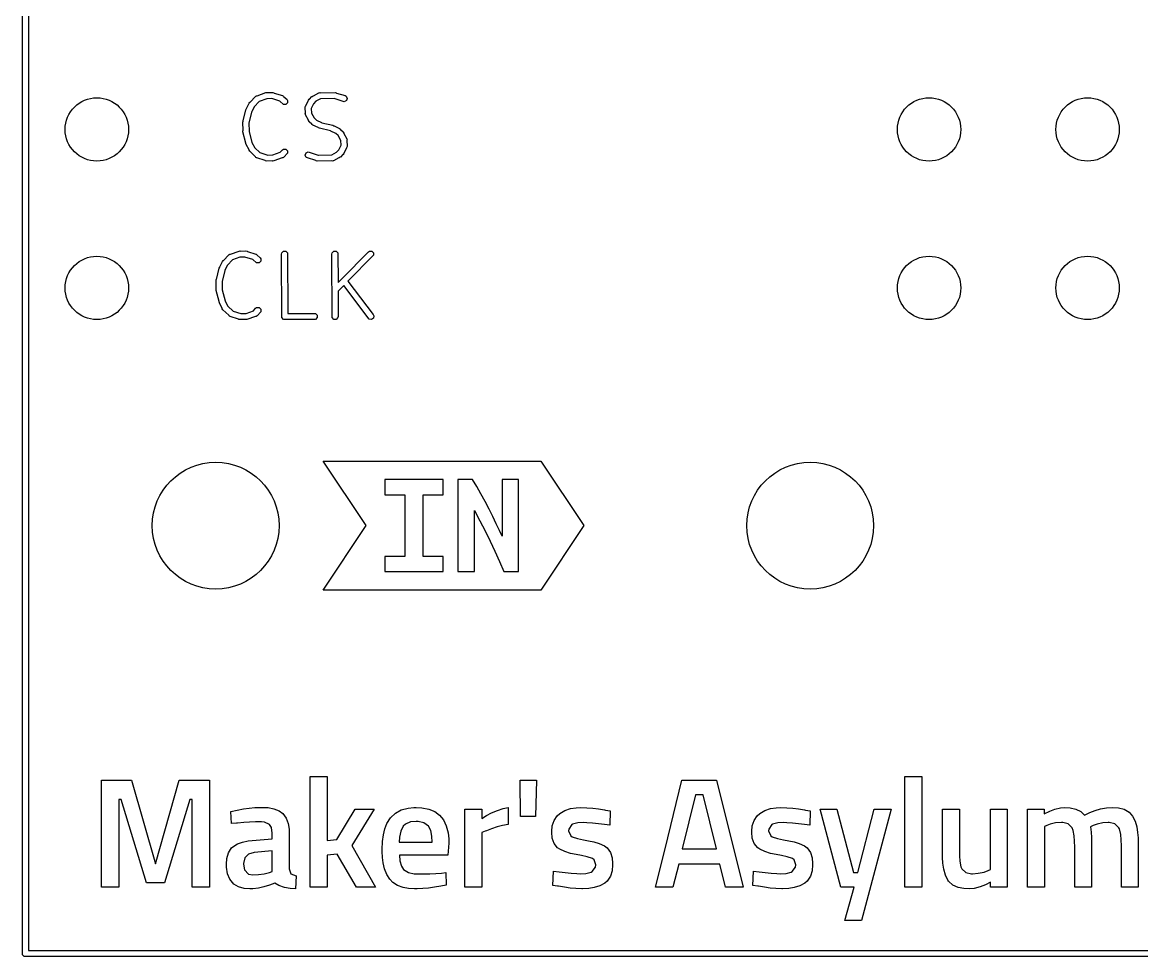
# Model space of a CAD drawing. Extents: x 48.4 to 111.7, y -108.5 to -45.7.
# Drawn here: x 64.21 to 82.15, y -108.51 to -93.53 of the extents above; entities that cross this region are included whole.
import ezdxf

# ---------------------------------------------------------------- set-up
doc = ezdxf.new("R2010")
doc.units = 0
doc.layers.add('BLACK', color=7, linetype='CONTINUOUS')

msp = doc.modelspace()

# ---------------------------------------------------------------- linework, layer by layer
at = {"layer": 'BLACK', "linetype": 'CONTINUOUS'}
for p, q in [((64.215806, -108.477134), (64.212, -76.962)), ((64.308202, -77.011994), (64.311994, -108.411797)), ((67.975496, -94.708844), (68.111807, -94.659985)), ((68.111807, -94.659985), (68.131163, -94.657545)), ((68.131163, -94.657545), (68.136648, -94.660287)), ((68.136648, -94.660287), (68.222857, -94.657419)), ((68.222857, -94.657419), (68.241991, -94.661225)), ((68.241991, -94.661225), (68.24679, -94.666024)), ((68.24679, -94.666024), (68.381525, -94.707604)), ((68.8767, -94.708844), (68.962401, -94.662698)), ((68.962401, -94.662698), (68.964816, -94.662036)), ((68.964816, -94.662036), (68.965628, -94.661225)), ((68.965628, -94.661225), (68.967902, -94.661191)), ((68.967902, -94.661191), (68.981217, -94.657545)), ((68.981217, -94.657545), (68.991124, -94.660847)), ((68.991124, -94.660847), (69.222857, -94.657419)), ((69.222857, -94.657419), (69.241991, -94.661225)), ((69.241991, -94.661225), (69.24679, -94.666024)), ((69.24679, -94.666024), (69.381525, -94.707604)), ((67.805097, -94.913727), (67.844802, -94.827916)), ((67.844802, -94.827916), (67.856764, -94.812504)), ((67.856764, -94.812504), (67.863068, -94.810402)), ((67.863068, -94.810402), (67.949407, -94.719683)), ((68.005808, -94.800595), (67.924879, -94.885631)), ((67.949407, -94.719683), (67.951488, -94.718292)), ((67.951488, -94.718292), (67.952002, -94.717265)), ((67.952002, -94.717265), (67.95421, -94.716473)), ((67.95421, -94.716473), (67.965628, -94.708844)), ((67.965628, -94.708844), (67.975496, -94.708844)), ((68.126748, -94.757245), (68.005808, -94.800595)), ((68.127619, -94.757419), (68.126748, -94.757245)), ((68.206918, -94.75478), (68.127619, -94.757419)), ((68.207046, -94.754853), (68.206918, -94.75478)), ((68.334501, -94.794185), (68.207046, -94.754853)), ((68.394198, -94.848851), (68.334501, -94.794185)), ((68.381525, -94.707604), (68.3837, -94.708844)), ((68.3837, -94.708844), (68.384848, -94.708844)), ((68.384848, -94.708844), (68.38674, -94.710577)), ((68.38674, -94.710577), (68.398473, -94.717265)), ((68.432467, -94.848851), (68.394198, -94.848851)), ((68.398473, -94.717265), (68.402212, -94.724744)), ((68.402212, -94.724744), (68.448688, -94.767301)), ((68.459527, -94.821791), (68.432467, -94.848851)), ((68.448688, -94.767301), (68.459527, -94.783522)), ((68.459527, -94.783522), (68.459527, -94.821791)), ((68.754667, -94.872185), (68.797183, -94.780297)), ((68.797183, -94.780297), (68.809145, -94.764885)), ((68.809145, -94.764885), (68.814373, -94.763142)), ((68.814373, -94.763142), (68.851727, -94.722348)), ((68.876971, -94.838204), (68.841669, -94.914501)), ((68.851727, -94.722348), (68.851751, -94.722278)), ((68.851751, -94.722278), (68.851831, -94.722234)), ((68.851831, -94.722234), (68.854168, -94.719683)), ((68.854168, -94.719683), (68.870389, -94.708844)), ((68.870389, -94.708844), (68.8767, -94.708844)), ((68.87726, -94.838012), (68.876971, -94.838204)), ((68.912681, -94.79933), (68.87726, -94.838012)), ((68.990679, -94.757331), (68.912681, -94.79933)), ((69.205809, -94.754148), (68.990679, -94.757331)), ((69.207046, -94.754853), (69.205809, -94.754148)), ((69.369258, -94.804912), (69.207046, -94.754853)), ((69.403486, -94.787798), (69.369258, -94.804912)), ((69.381525, -94.707604), (69.398473, -94.717265)), ((69.398473, -94.717265), (69.415588, -94.751494)), ((69.415588, -94.751494), (69.403486, -94.787798)), ((67.751821, -95.113126), (67.793398, -94.933387)), ((67.793398, -94.933387), (67.801731, -94.915748)), ((67.801731, -94.915748), (67.805097, -94.913727)), ((67.883576, -94.971804), (67.842793, -95.148117)), ((67.886626, -94.967875), (67.883576, -94.971804)), ((67.92459, -94.885823), (67.886626, -94.967875)), ((67.924879, -94.885631), (67.92459, -94.885823)), ((68.744286, -94.897895), (68.744774, -94.895438)), ((68.747286, -94.988054), (68.744286, -94.897895)), ((68.744412, -94.89435), (68.745427, -94.892154)), ((68.744774, -94.895438), (68.744412, -94.89435)), ((68.744412, -94.996678), (68.747286, -94.988054)), ((68.74801, -95.009817), (68.744412, -94.996678)), ((68.745427, -94.892154), (68.748092, -94.878761)), ((68.748092, -95.012267), (68.74801, -95.009817)), ((68.748092, -94.878761), (68.754667, -94.872185)), ((68.748903, -95.013078), (68.748092, -95.012267)), ((68.749565, -95.015494), (68.748903, -95.013078)), ((68.795711, -95.101194), (68.749565, -95.015494)), ((68.841669, -94.914501), (68.844081, -94.986998)), ((68.844081, -94.986998), (68.886197, -95.065214)), ((67.744286, -95.13599), (67.748092, -95.116856)), ((67.74737, -95.267256), (67.744286, -95.13599)), ((67.748092, -95.116856), (67.751821, -95.113126)), ((67.842793, -95.148117), (67.841289, -95.1513)), ((67.841289, -95.1513), (67.844286, -95.278847)), ((68.795711, -95.107505), (68.795711, -95.101194)), ((68.80655, -95.123726), (68.795711, -95.107505)), ((68.809101, -95.126062), (68.80655, -95.123726)), ((68.809145, -95.126143), (68.809101, -95.126062)), ((68.809214, -95.126166), (68.809145, -95.126143)), ((68.850008, -95.163521), (68.809214, -95.126166)), ((68.851751, -95.16875), (68.850008, -95.163521)), ((68.867163, -95.180711), (68.851751, -95.16875)), ((68.952975, -95.220415), (68.867163, -95.180711)), ((68.886197, -95.065214), (68.924879, -95.100634)), ((68.924879, -95.100634), (68.925072, -95.100923)), ((68.925072, -95.100923), (69.007122, -95.138887)), ((68.954996, -95.223783), (68.952975, -95.220415)), ((68.972635, -95.232116), (68.954996, -95.223783)), ((69.007122, -95.138887), (69.011052, -95.141937)), ((69.011052, -95.141937), (69.187365, -95.182721)), ((69.187365, -95.182721), (69.205004, -95.191054)), ((69.205004, -95.191054), (69.207024, -95.19442)), ((69.207024, -95.19442), (69.292836, -95.234125)), ((67.744831, -95.271488), (67.74737, -95.267256)), ((67.745779, -95.290974), (67.744831, -95.271488)), ((67.793498, -95.468466), (67.745779, -95.290974)), ((67.844286, -95.278847), (67.84351, -95.282745)), ((67.84351, -95.282745), (67.890412, -95.457196)), ((69.148947, -95.272899), (68.972635, -95.232116)), ((69.152877, -95.275949), (69.148947, -95.272899)), ((69.234928, -95.313913), (69.152877, -95.275949)), ((69.235121, -95.314202), (69.234928, -95.313913)), ((69.273802, -95.349623), (69.235121, -95.314202)), ((69.315918, -95.427837), (69.273802, -95.349623)), ((69.292836, -95.234125), (69.308248, -95.246087)), ((69.308248, -95.246087), (69.30999, -95.251315)), ((69.30999, -95.251315), (69.350784, -95.288669)), ((69.350784, -95.288669), (69.350855, -95.288693)), ((69.350855, -95.288693), (69.350898, -95.288773)), ((69.350898, -95.288773), (69.35345, -95.29111)), ((69.35345, -95.29111), (69.364289, -95.307331)), ((69.364289, -95.307331), (69.364289, -95.313642)), ((69.364289, -95.313642), (69.410435, -95.399343)), ((69.410435, -95.399343), (69.411096, -95.401758)), ((69.411096, -95.401758), (69.411908, -95.40257)), ((69.411908, -95.40257), (69.411989, -95.405019)), ((69.411989, -95.405019), (69.415588, -95.418159)), ((67.792031, -95.472868), (67.793498, -95.468466)), ((67.797184, -95.491684), (67.792031, -95.472868)), ((67.84333, -95.577384), (67.797184, -95.491684)), ((67.84333, -95.583695), (67.84333, -95.577384)), ((67.854168, -95.599916), (67.84333, -95.583695)), ((67.890412, -95.457196), (67.890604, -95.461152)), ((67.890604, -95.461152), (67.934245, -95.5422)), ((67.934245, -95.5422), (67.934436, -95.5429)), ((67.934436, -95.5429), (68.016208, -95.620724)), ((68.34325, -95.61475), (68.377977, -95.576825)), ((68.377977, -95.576825), (68.394198, -95.565986)), ((68.394198, -95.565986), (68.432467, -95.565986)), ((68.432467, -95.565986), (68.459527, -95.593045)), ((69.247318, -95.615507), (69.282739, -95.576825)), ((69.282739, -95.576825), (69.283028, -95.576631)), ((69.283028, -95.576631), (69.31833, -95.500334)), ((69.31833, -95.500334), (69.315918, -95.427837)), ((69.405332, -95.542651), (69.362816, -95.634541)), ((69.411908, -95.536076), (69.405332, -95.542651)), ((69.414572, -95.522682), (69.411908, -95.536076)), ((69.415588, -95.418159), (69.412713, -95.426781)), ((69.412713, -95.426781), (69.415714, -95.516942)), ((69.415588, -95.520487), (69.414572, -95.522682)), ((69.415714, -95.516942), (69.415225, -95.519398)), ((69.415225, -95.519398), (69.415588, -95.520487)), ((67.947664, -95.688898), (67.854168, -95.599916)), ((67.952002, -95.697573), (67.947664, -95.688898)), ((67.963914, -95.704363), (67.952002, -95.697573)), ((67.965628, -95.705994), (67.963914, -95.704363)), ((67.966776, -95.705994), (67.965628, -95.705994)), ((67.968951, -95.707234), (67.966776, -95.705994)), ((68.103685, -95.748813), (67.968951, -95.707234)), ((68.016208, -95.620724), (68.14343, -95.659985)), ((68.108485, -95.753613), (68.103685, -95.748813)), ((68.127619, -95.757419), (68.108485, -95.753613)), ((68.213827, -95.75455), (68.127619, -95.757419)), ((68.14343, -95.659985), (68.143557, -95.660057)), ((68.143557, -95.660057), (68.222857, -95.657419)), ((68.219313, -95.757293), (68.213827, -95.75455)), ((68.238668, -95.754853), (68.219313, -95.757293)), ((68.222857, -95.657419), (68.223726, -95.657591)), ((68.223726, -95.657591), (68.34325, -95.61475)), ((68.374979, -95.705994), (68.238668, -95.754853)), ((68.384849, -95.705994), (68.374979, -95.705994)), ((68.396269, -95.698362), (68.384849, -95.705994)), ((68.398473, -95.697573), (68.396269, -95.698362)), ((68.398985, -95.696547), (68.398473, -95.697573)), ((68.40107, -95.695155), (68.398985, -95.696547)), ((68.459527, -95.631314), (68.40107, -95.695155)), ((68.459527, -95.593045), (68.459527, -95.631314)), ((68.744412, -95.663344), (68.756513, -95.62704)), ((68.761526, -95.697573), (68.744412, -95.663344)), ((68.756513, -95.62704), (68.790742, -95.609926)), ((68.778475, -95.707234), (68.761526, -95.697573)), ((68.913209, -95.748813), (68.778475, -95.707234)), ((68.790742, -95.609926), (68.952954, -95.659985)), ((68.918009, -95.753613), (68.913209, -95.748813)), ((68.937143, -95.757419), (68.918009, -95.753613)), ((69.168874, -95.75399), (68.937143, -95.757419)), ((68.952954, -95.659985), (68.95419, -95.660689)), ((68.95419, -95.660689), (69.169319, -95.657506)), ((69.178783, -95.757293), (69.168874, -95.75399)), ((69.169319, -95.657506), (69.247318, -95.615507)), ((69.192097, -95.753646), (69.178783, -95.757293)), ((69.194372, -95.753613), (69.192097, -95.753646)), ((69.195183, -95.752801), (69.194372, -95.753613)), ((69.197599, -95.75214), (69.195183, -95.752801)), ((69.283299, -95.705994), (69.197599, -95.75214)), ((69.289611, -95.705994), (69.283299, -95.705994)), ((69.305832, -95.695155), (69.289611, -95.705994)), ((69.308169, -95.692602), (69.305832, -95.695155)), ((69.308248, -95.69256), (69.308169, -95.692602)), ((69.30827, -95.692491), (69.308248, -95.69256)), ((69.345625, -95.651695), (69.30827, -95.692491)), ((69.350855, -95.649953), (69.345625, -95.651695)), ((69.362816, -95.634541), (69.350855, -95.649953)), ((67.683235, -97.199985), (67.702591, -97.197545)), ((67.702591, -97.197545), (67.708076, -97.200287)), ((67.708076, -97.200287), (67.794285, -97.197419)), ((67.794285, -97.197419), (67.813419, -97.201225)), ((67.376525, -97.453727), (67.41623, -97.367916)), ((67.41623, -97.367916), (67.428192, -97.352504)), ((67.428192, -97.352504), (67.434496, -97.350402)), ((67.434496, -97.350402), (67.520835, -97.259683)), ((67.577236, -97.340595), (67.496307, -97.425631)), ((67.520835, -97.259683), (67.522916, -97.258292)), ((67.522916, -97.258292), (67.52343, -97.257265)), ((67.52343, -97.257265), (67.525638, -97.256473)), ((67.525638, -97.256473), (67.537056, -97.248844)), ((67.537056, -97.248844), (67.546924, -97.248844)), ((67.546924, -97.248844), (67.683235, -97.199985)), ((67.698176, -97.297245), (67.577236, -97.340595)), ((67.699047, -97.297419), (67.698176, -97.297245)), ((67.778346, -97.29478), (67.699047, -97.297419)), ((67.778474, -97.294853), (67.778346, -97.29478)), ((67.905929, -97.334185), (67.778474, -97.294853)), ((67.813419, -97.201225), (67.818218, -97.206024)), ((67.818218, -97.206024), (67.952953, -97.247604)), ((67.965626, -97.388851), (67.905929, -97.334185)), ((67.952953, -97.247604), (67.955128, -97.248844)), ((67.955128, -97.248844), (67.956276, -97.248844)), ((67.956276, -97.248844), (67.958168, -97.250577)), ((67.958168, -97.250577), (67.969901, -97.257265)), ((67.969901, -97.257265), (67.97364, -97.264744)), ((67.97364, -97.264744), (68.020116, -97.307301)), ((68.030955, -97.361791), (68.003895, -97.388851)), ((68.020116, -97.307301), (68.030955, -97.323522)), ((68.030955, -97.323522), (68.030955, -97.361791)), ((68.363333, -97.247419), (68.367139, -97.228285)), ((68.367139, -98.266553), (68.363333, -97.247419)), ((68.367139, -97.228285), (68.394199, -97.201225)), ((68.394199, -97.201225), (68.432467, -97.201225)), ((68.432467, -97.201225), (68.459527, -97.228285)), ((68.459527, -97.228285), (68.463158, -98.200695)), ((69.172857, -97.247419), (69.176663, -97.228285)), ((69.176663, -98.266553), (69.172857, -97.247419)), ((69.176663, -97.228285), (69.203723, -97.201225)), ((69.203723, -97.201225), (69.241991, -97.201225)), ((69.241991, -97.201225), (69.269051, -97.228285)), ((69.269051, -97.228285), (69.27083, -97.704675)), ((69.329715, -97.645246), (69.75893, -97.212064)), ((69.840479, -97.266553), (69.428568, -97.68227)), ((69.75893, -97.212064), (69.775151, -97.201225)), ((69.775151, -97.201225), (69.813419, -97.201225)), ((69.813419, -97.201225), (69.840479, -97.228285)), ((69.840479, -97.228285), (69.840479, -97.266553)), ((67.323249, -97.653126), (67.364826, -97.473387)), ((67.364826, -97.473387), (67.373159, -97.455748)), ((67.373159, -97.455748), (67.376525, -97.453727)), ((67.455004, -97.511804), (67.414221, -97.688117)), ((67.458054, -97.507875), (67.455004, -97.511804)), ((67.496018, -97.425823), (67.458054, -97.507875)), ((67.496307, -97.425631), (67.496018, -97.425823)), ((68.003895, -97.388851), (67.965626, -97.388851)), ((67.315714, -97.67599), (67.31952, -97.656856)), ((67.318798, -97.807256), (67.315714, -97.67599)), ((67.31952, -97.656856), (67.323249, -97.653126)), ((67.414221, -97.688117), (67.412717, -97.6913)), ((67.412717, -97.6913), (67.415714, -97.818847)), ((69.27083, -97.704675), (69.322385, -97.652643)), ((69.322385, -97.652643), (69.32269, -97.650515)), ((69.32269, -97.650515), (69.329715, -97.645246)), ((69.428568, -97.68227), (69.834285, -98.217419)), ((67.316259, -97.811488), (67.318798, -97.807256)), ((67.317207, -97.830974), (67.316259, -97.811488)), ((67.364926, -98.008466), (67.317207, -97.830974)), ((67.415714, -97.818847), (67.414938, -97.822745)), ((67.414938, -97.822745), (67.46184, -97.997196)), ((69.360111, -97.75136), (69.271339, -97.840953)), ((69.271339, -97.840953), (69.272857, -98.247419)), ((69.76881, -98.290443), (69.360111, -97.75136)), ((67.363459, -98.012868), (67.364926, -98.008466)), ((67.368612, -98.031684), (67.363459, -98.012868)), ((67.414758, -98.117384), (67.368612, -98.031684)), ((67.46184, -97.997196), (67.462032, -98.001152)), ((67.462032, -98.001152), (67.505673, -98.0822)), ((67.505673, -98.0822), (67.505864, -98.0829)), ((67.505864, -98.0829), (67.587636, -98.160724)), ((67.414758, -98.123695), (67.414758, -98.117384)), ((67.425596, -98.139916), (67.414758, -98.123695)), ((67.519092, -98.228898), (67.425596, -98.139916)), ((67.52343, -98.237573), (67.519092, -98.228898)), ((67.535342, -98.244363), (67.52343, -98.237573)), ((67.537056, -98.245994), (67.535342, -98.244363)), ((67.538204, -98.245994), (67.537056, -98.245994)), ((67.540379, -98.247234), (67.538204, -98.245994)), ((67.675113, -98.288813), (67.540379, -98.247234)), ((67.587636, -98.160724), (67.714858, -98.199985)), ((67.714858, -98.199985), (67.714985, -98.200057)), ((67.714985, -98.200057), (67.794285, -98.197419)), ((67.794285, -98.197419), (67.795154, -98.197591)), ((67.795154, -98.197591), (67.914678, -98.15475)), ((67.946407, -98.245994), (67.810096, -98.294853)), ((67.914678, -98.15475), (67.949405, -98.116825)), ((67.956277, -98.245994), (67.946407, -98.245994)), ((67.949405, -98.116825), (67.965626, -98.105986)), ((67.967697, -98.238362), (67.956277, -98.245994)), ((67.965626, -98.105986), (68.003895, -98.105986)), ((67.969901, -98.237573), (67.967697, -98.238362)), ((67.970413, -98.236547), (67.969901, -98.237573)), ((67.972498, -98.235155), (67.970413, -98.236547)), ((68.030955, -98.171314), (67.972498, -98.235155)), ((68.003895, -98.105986), (68.030955, -98.133045)), ((68.030955, -98.133045), (68.030955, -98.171314)), ((68.394199, -98.293613), (68.367139, -98.266553)), ((68.463158, -98.200695), (68.889523, -98.197419)), ((68.889523, -98.197419), (68.908657, -98.201225)), ((68.908657, -98.201225), (68.935717, -98.228285)), ((68.935717, -98.266553), (68.908657, -98.293613)), ((68.935717, -98.228285), (68.935717, -98.266553)), ((69.203723, -98.293613), (69.176663, -98.266553)), ((69.269051, -98.266553), (69.241991, -98.293613)), ((69.272857, -98.247419), (69.269051, -98.266553)), ((69.837309, -98.272894), (69.806694, -98.295855)), ((69.834285, -98.217419), (69.842721, -98.23501)), ((69.842721, -98.23501), (69.837309, -98.272894)), ((67.679913, -98.293613), (67.675113, -98.288813)), ((67.699047, -98.297419), (67.679913, -98.293613)), ((67.785255, -98.29455), (67.699047, -98.297419)), ((67.790741, -98.297293), (67.785255, -98.29455)), ((67.810096, -98.294853), (67.790741, -98.297293)), ((68.413333, -98.297419), (68.394199, -98.293613)), ((68.908657, -98.293613), (68.413333, -98.297419)), ((69.241991, -98.293613), (69.203723, -98.293613)), ((69.806694, -98.295855), (69.76881, -98.290443)), ((69.72052, -101.6), (69.030751, -100.565347)), ((69.030751, -100.565347), (69.72052, -100.565347)), ((69.72052, -100.565347), (70.018176, -100.565347)), ((70.018176, -100.565347), (72.221824, -100.565347)), ((72.221824, -100.565347), (72.51948, -100.565347)), ((72.51948, -100.565347), (73.209249, -101.6)), ((70.954007, -100.863003), (70.018176, -100.863003)), ((70.018176, -100.863003), (70.018176, -101.105891)), ((70.954007, -101.105891), (70.954007, -100.863003)), ((71.425495, -100.863003), (71.189751, -100.863003)), ((71.189751, -100.863003), (71.189751, -102.336997)), ((71.49217, -100.972243), (71.425495, -100.863003)), ((72.161301, -100.863003), (71.896982, -100.863003)), ((71.896982, -100.863003), (71.896982, -101.770259)), ((72.161301, -102.336997), (72.161301, -100.863003)), ((70.018176, -101.105891), (70.339645, -101.105891)), ((70.339645, -101.105891), (70.339645, -102.094109)), ((70.63492, -102.094109), (70.63492, -101.105891)), ((70.63492, -101.105891), (70.954007, -101.105891)), ((71.558845, -101.090412), (71.49217, -100.972243)), ((71.624627, -101.212749), (71.558845, -101.090412)), ((71.688623, -101.334491), (71.624627, -101.212749)), ((71.45407, -102.336997), (71.45407, -101.358303)), ((71.45407, -101.358303), (71.542573, -101.521683)), ((71.749345, -101.454148), (71.688623, -101.334491)), ((71.805304, -101.570234), (71.749345, -101.454148)), ((69.030751, -102.634653), (69.72052, -101.6)), ((71.542573, -101.521683), (71.627107, -101.684799)), ((71.855013, -101.677391), (71.805304, -101.570234)), ((71.896982, -101.770259), (71.855013, -101.677391)), ((73.209249, -101.6), (72.51948, -102.634653)), ((71.627107, -101.684799), (71.707673, -101.84765)), ((71.707673, -101.84765), (71.78427, -102.010501)), ((71.78427, -102.010501), (71.856898, -102.173617)), ((70.339645, -102.094109), (70.018176, -102.094109)), ((70.018176, -102.094109), (70.018176, -102.336997)), ((70.954007, -102.094109), (70.63492, -102.094109)), ((70.954007, -102.336997), (70.954007, -102.094109)), ((71.856898, -102.173617), (71.925557, -102.336997)), ((70.018176, -102.336997), (70.954007, -102.336997)), ((71.189751, -102.336997), (71.45407, -102.336997)), ((71.925557, -102.336997), (72.161301, -102.336997)), ((69.72052, -102.634653), (69.030751, -102.634653)), ((70.018176, -102.634653), (69.72052, -102.634653)), ((71.925557, -102.634653), (70.018176, -102.634653)), ((72.221824, -102.634653), (71.925557, -102.634653)), ((72.51948, -102.634653), (72.221824, -102.634653)), ((68.822497, -107.393741), (68.822497, -105.622813)), ((68.822497, -105.622813), (69.095215, -105.622813)), ((69.095215, -105.622813), (69.095215, -106.645938)), ((78.351547, -107.393741), (78.351547, -105.622813)), ((78.351547, -105.622813), (78.624265, -105.622813)), ((78.624265, -105.622813), (78.624265, -107.393741)), ((65.478232, -107.393741), (65.478232, -105.680136)), ((65.478232, -105.680136), (65.961133, -105.680136)), ((65.961133, -105.680136), (66.343719, -107.018537)), ((66.343719, -107.018537), (66.726306, -105.680136)), ((66.726306, -105.680136), (67.211813, -105.680136)), ((67.211813, -105.680136), (67.211813, -107.393741)), ((72.194555, -106.260746), (72.186738, -105.680136)), ((72.186738, -105.680136), (72.452074, -105.680136)), ((72.452074, -105.680136), (72.434703, -106.260746)), ((74.509303, -106.780994), (74.78103, -105.680136)), ((74.78103, -105.680136), (75.333848, -105.680136)), ((75.333848, -105.680136), (75.758992, -107.393741)), ((74.995991, -105.912901), (74.783202, -106.780994)), ((75.121059, -105.912901), (74.995991, -105.912901)), ((75.331242, -106.780994), (75.121059, -105.912901)), ((65.793507, -105.988029), (65.755726, -105.988029)), ((65.755726, -105.988029), (65.755726, -107.393741)), ((66.198675, -107.323824), (65.793507, -105.988029)), ((66.893931, -105.988029), (66.488763, -107.323824)), ((66.931712, -105.988029), (66.893931, -105.988029)), ((66.931712, -107.393741), (66.931712, -105.988029)), ((67.554012, -106.180407), (67.65474, -106.158418)), ((67.65474, -106.158418), (67.752383, -106.140978)), ((67.752383, -106.140978), (67.846942, -106.128087)), ((67.846942, -106.128087), (67.938417, -106.119746)), ((67.938417, -106.119746), (68.026809, -106.115955)), ((68.026809, -106.115955), (68.055587, -106.115702)), ((68.055587, -106.115702), (68.149603, -106.12044)), ((68.149603, -106.12044), (68.242087, -106.137458)), ((68.242087, -106.137458), (68.327056, -106.171397)), ((69.250247, -106.630739), (69.545546, -106.143061)), ((69.850834, -106.143061), (69.490395, -106.728448)), ((69.545546, -106.143061), (69.850834, -106.143061)), ((70.188813, -106.209259), (70.282112, -106.157283)), ((70.282112, -106.157283), (70.392374, -106.126097)), ((70.392374, -106.126097), (70.486203, -106.116352)), ((70.486203, -106.116352), (70.5196, -106.115702)), ((70.5196, -106.115702), (70.613427, -106.120737)), ((70.613427, -106.120737), (70.724175, -106.143111)), ((70.724175, -106.143111), (70.818515, -106.183386)), ((71.301275, -107.393741), (71.301275, -106.143061)), ((71.301275, -106.143061), (71.571387, -106.143061)), ((71.571387, -106.143061), (71.571387, -106.293316)), ((71.730918, -106.20381), (71.823921, -106.164289)), ((71.823921, -106.164289), (71.916883, -106.134119)), ((71.916883, -106.134119), (71.996531, -106.115702)), ((71.996531, -106.115702), (71.996531, -106.387986)), ((72.904526, -106.167004), (72.99606, -106.136077)), ((72.99606, -106.136077), (73.087228, -106.121217)), ((73.087228, -106.121217), (73.161661, -106.117874)), ((73.161661, -106.117874), (73.257324, -106.121068)), ((73.257324, -106.121068), (73.352048, -106.129272)), ((73.352048, -106.129272), (73.442412, -106.140591)), ((73.442412, -106.140591), (73.539758, -106.155775)), ((73.539758, -106.155775), (73.554235, -106.15826)), ((73.554235, -106.15826), (73.631534, -106.173025)), ((76.109393, -106.167004), (76.200927, -106.136077)), ((76.200927, -106.136077), (76.292095, -106.121217)), ((76.292095, -106.121217), (76.366527, -106.117874)), ((76.366527, -106.117874), (76.462191, -106.121068)), ((76.462191, -106.121068), (76.556915, -106.129272)), ((76.556915, -106.129272), (76.647279, -106.140591)), ((76.647279, -106.140591), (76.744625, -106.155775)), ((76.744625, -106.155775), (76.759102, -106.15826)), ((76.759102, -106.15826), (76.836401, -106.173025)), ((77.324513, -107.393741), (76.996644, -106.143061)), ((76.996644, -106.143061), (77.264585, -106.143061)), ((77.264585, -106.143061), (77.529486, -107.160975)), ((77.597231, -107.160975), (77.862132, -106.143061)), ((78.132244, -106.143061), (77.657159, -107.931359)), ((77.862132, -106.143061), (78.132244, -106.143061)), ((78.952568, -106.795759), (78.952568, -106.143061)), ((78.952568, -106.143061), (79.225286, -106.143061)), ((79.225286, -106.143061), (79.225286, -106.798365)), ((79.722952, -107.11364), (79.722952, -106.143061)), ((79.722952, -106.143061), (79.993498, -106.143061)), ((79.993498, -106.143061), (79.993498, -107.393741)), ((80.316591, -107.393741), (80.316591, -106.143061)), ((80.316591, -106.143061), (80.586703, -106.143061)), ((80.586703, -106.143061), (80.586703, -106.220794)), ((80.673637, -106.174816), (80.756826, -106.141975)), ((80.756826, -106.141975), (80.845936, -106.120731)), ((80.845936, -106.120731), (80.911966, -106.115702)), ((80.911966, -106.115702), (81.001541, -106.121562)), ((81.001541, -106.121562), (81.090171, -106.14261)), ((81.090171, -106.14261), (81.172362, -106.184587)), ((81.315089, -106.196546), (81.400147, -106.163539)), ((81.400147, -106.163539), (81.485022, -106.139142)), ((81.485022, -106.139142), (81.583811, -106.121562)), ((81.583811, -106.121562), (81.68235, -106.115702)), ((81.68235, -106.115702), (81.774597, -106.122352)), ((81.774597, -106.122352), (81.864448, -106.146236)), ((81.864448, -106.146236), (81.945677, -106.19387)), ((67.564, -106.373221), (67.554012, -106.180407)), ((68.327056, -106.171397), (68.385628, -106.214714)), ((68.385628, -106.214714), (68.438986, -106.287691)), ((68.438986, -106.287691), (68.470112, -106.372805)), ((70.053105, -106.375582), (70.112477, -106.282025)), ((70.112477, -106.282025), (70.188813, -106.209259)), ((70.519166, -106.340651), (70.43201, -106.349836)), ((70.552957, -106.341804), (70.519166, -106.340651)), ((70.645158, -106.361486), (70.552957, -106.341804)), ((70.818515, -106.183386), (70.896449, -106.24156)), ((70.896449, -106.24156), (70.957975, -106.317634)), ((70.957975, -106.317634), (71.003094, -106.411608)), ((71.571387, -106.293316), (71.651167, -106.245128)), ((71.651167, -106.245128), (71.730918, -106.20381)), ((72.434703, -106.260746), (72.194555, -106.260746)), ((72.701721, -106.410594), (72.730538, -106.323606)), ((72.730538, -106.323606), (72.780102, -106.252076)), ((72.780102, -106.252076), (72.824672, -106.212977)), ((72.824672, -106.212977), (72.904526, -106.167004)), ((73.631534, -106.173025), (73.626757, -106.400579)), ((75.906588, -106.410594), (75.935404, -106.323606)), ((75.935404, -106.323606), (75.984969, -106.252076)), ((75.984969, -106.252076), (76.029539, -106.212977)), ((76.029539, -106.212977), (76.109393, -106.167004)), ((76.836401, -106.173025), (76.831624, -106.400579)), ((80.586703, -106.220794), (80.673637, -106.174816)), ((81.172362, -106.184587), (81.229847, -106.238165)), ((81.229847, -106.238165), (81.315089, -106.196546)), ((81.945677, -106.19387), (82.000231, -106.254667)), ((82.000231, -106.254667), (82.040699, -106.335901)), ((82.040699, -106.335901), (82.066624, -106.426619)), ((67.643905, -106.368009), (67.564, -106.373221)), ((67.658836, -106.36678), (67.643905, -106.368009)), ((67.758985, -106.35927), (67.658836, -106.36678)), ((67.851486, -106.353671), (67.758985, -106.35927)), ((67.947839, -106.349613), (67.851486, -106.353671)), ((68.044296, -106.348033), (67.947839, -106.349613)), ((68.093422, -106.351977), (68.044296, -106.348033)), ((68.172838, -106.38842), (68.093422, -106.351977)), ((68.20432, -106.439043), (68.172838, -106.38842)), ((68.216699, -106.528253), (68.20432, -106.439043)), ((68.470112, -106.372805), (68.484341, -106.463919)), ((68.484341, -106.463919), (68.486811, -106.528253)), ((69.995854, -106.554899), (70.019709, -106.459393)), ((70.019709, -106.459393), (70.053105, -106.375582)), ((70.274015, -106.497745), (70.25459, -106.59076)), ((70.315496, -106.418384), (70.274015, -106.497745)), ((70.352164, -106.384376), (70.315496, -106.418384)), ((70.43201, -106.349836), (70.352164, -106.384376)), ((70.718058, -106.414476), (70.645158, -106.361486)), ((70.754048, -106.485478), (70.718058, -106.414476)), ((70.772446, -106.57803), (70.754048, -106.485478)), ((71.003094, -106.411608), (71.031807, -106.523482)), ((71.031807, -106.523482), (71.042574, -106.619134)), ((71.629144, -106.498289), (71.573992, -106.52087)), ((71.573992, -106.52087), (71.573992, -107.393741)), ((71.648441, -106.489919), (71.629144, -106.498289)), ((71.730517, -106.458408), (71.648441, -106.489919)), ((71.82041, -106.430045), (71.730517, -106.458408)), ((71.905478, -106.40781), (71.82041, -106.430045)), ((71.996531, -106.387986), (71.905478, -106.40781)), ((72.693524, -106.500894), (72.701721, -106.410594)), ((72.693617, -106.512801), (72.693524, -106.500894)), ((72.702812, -106.609426), (72.693617, -106.512801)), ((72.965438, -106.466784), (72.963636, -106.490906)), ((72.963636, -106.490906), (72.998093, -106.571959)), ((73.014879, -106.391894), (72.965438, -106.466784)), ((73.025279, -106.386306), (73.014879, -106.391894)), ((73.111028, -106.365024), (73.025279, -106.386306)), ((73.199007, -106.360627), (73.111028, -106.365024)), ((73.254401, -106.362032), (73.199007, -106.360627)), ((73.346072, -106.368274), (73.254401, -106.362032)), ((73.442982, -106.377833), (73.346072, -106.368274)), ((73.538452, -106.38907), (73.442982, -106.377833)), ((73.626757, -106.400579), (73.538452, -106.38907)), ((75.898391, -106.500894), (75.906588, -106.410594)), ((75.898484, -106.512801), (75.898391, -106.500894)), ((75.907678, -106.609426), (75.898484, -106.512801)), ((76.170305, -106.466784), (76.168503, -106.490906)), ((76.168503, -106.490906), (76.20296, -106.571959)), ((76.219746, -106.391894), (76.170305, -106.466784)), ((76.230146, -106.386306), (76.219746, -106.391894)), ((76.315895, -106.365024), (76.230146, -106.386306)), ((76.403874, -106.360627), (76.315895, -106.365024)), ((76.459268, -106.362032), (76.403874, -106.360627)), ((76.550938, -106.368274), (76.459268, -106.362032)), ((76.647848, -106.377833), (76.550938, -106.368274)), ((76.743319, -106.38907), (76.647848, -106.377833)), ((76.831624, -106.400579), (76.743319, -106.38907)), ((80.626655, -106.408396), (80.589308, -106.423161)), ((80.589308, -106.423161), (80.589308, -107.393741)), ((80.681589, -106.386357), (80.626655, -106.408396)), ((80.768062, -106.365105), (80.681589, -106.386357)), ((80.85942, -106.358021), (80.768062, -106.365105)), ((80.883908, -106.358769), (80.85942, -106.358021)), ((80.970701, -106.3793), (80.883908, -106.358769)), ((81.034429, -106.443137), (80.970701, -106.3793)), ((81.049996, -106.486963), (81.034429, -106.443137)), ((81.065602, -106.572424), (81.049996, -106.486963)), ((81.367075, -106.408396), (81.324517, -106.425767)), ((81.324517, -106.425767), (81.338469, -106.511607)), ((81.338469, -106.511607), (81.342934, -106.5985)), ((81.431102, -106.386357), (81.367075, -106.408396)), ((81.522969, -106.365105), (81.431102, -106.386357)), ((81.609828, -106.358021), (81.522969, -106.365105)), ((81.625765, -106.358354), (81.609828, -106.358021)), ((81.717851, -106.3793), (81.625765, -106.358354)), ((81.781362, -106.443137), (81.717851, -106.3793)), ((81.788735, -106.460131), (81.781362, -106.443137)), ((81.810974, -106.548792), (81.788735, -106.460131)), ((82.066624, -106.426619), (82.0818, -106.518964)), ((82.0818, -106.518964), (82.089478, -106.606205)), ((67.582674, -106.748425), (67.656558, -106.701843)), ((67.656558, -106.701843), (67.741256, -106.671232)), ((67.741256, -106.671232), (67.83102, -106.65302)), ((67.83102, -106.65302), (67.894041, -106.645938)), ((67.894041, -106.645938), (68.216699, -106.618145)), ((68.216699, -106.618145), (68.216699, -106.528253)), ((68.486811, -106.528253), (68.486811, -107.098441)), ((69.095215, -106.645938), (69.250247, -106.630739)), ((69.97677, -106.780994), (69.981092, -106.673297)), ((69.981092, -106.673297), (69.981541, -106.662099)), ((69.981541, -106.662099), (69.995854, -106.554899)), ((70.25459, -106.59076), (70.249488, -106.673297)), ((70.249488, -106.673297), (70.777118, -106.673297)), ((70.777118, -106.673297), (70.772446, -106.57803)), ((71.044625, -106.688496), (71.027254, -106.883481)), ((71.042574, -106.619134), (71.044625, -106.688496)), ((72.730674, -106.694549), (72.702812, -106.609426)), ((72.788628, -106.765795), (72.730674, -106.694549)), ((72.998093, -106.571959), (73.020091, -106.58601)), ((73.020091, -106.58601), (73.106509, -106.613662)), ((73.106509, -106.613662), (73.201334, -106.634324)), ((73.201334, -106.634324), (73.285426, -106.649847)), ((73.285426, -106.649847), (73.370993, -106.667611)), ((73.370993, -106.667611), (73.454534, -106.692798)), ((73.454534, -106.692798), (73.537587, -106.73161)), ((75.935541, -106.694549), (75.907678, -106.609426)), ((75.993495, -106.765795), (75.935541, -106.694549)), ((76.20296, -106.571959), (76.224957, -106.58601)), ((76.224957, -106.58601), (76.311375, -106.613662)), ((76.311375, -106.613662), (76.406201, -106.634324)), ((76.406201, -106.634324), (76.490293, -106.649847)), ((76.490293, -106.649847), (76.575859, -106.667611)), ((76.575859, -106.667611), (76.659401, -106.692798)), ((76.659401, -106.692798), (76.742454, -106.73161)), ((81.072469, -106.660152), (81.065602, -106.572424)), ((81.074381, -106.75103), (81.072469, -106.660152)), ((81.342934, -106.5985), (81.344748, -106.697108)), ((81.344748, -106.697108), (81.344927, -106.745819)), ((81.820039, -106.637009), (81.810974, -106.548792)), ((81.822617, -106.731054), (81.820039, -106.637009)), ((82.089478, -106.606205), (82.092639, -106.702797)), ((82.092639, -106.702797), (82.09273, -106.723237)), ((67.487814, -106.935212), (67.513505, -106.843016)), ((67.513505, -106.843016), (67.564591, -106.765307)), ((67.564591, -106.765307), (67.582674, -106.748425)), ((67.835695, -106.863211), (67.77458, -106.926155)), ((67.926611, -106.838317), (67.835695, -106.863211)), ((68.216699, -106.810959), (67.926611, -106.838317)), ((68.216699, -107.143605), (68.216699, -106.810959)), ((69.257629, -106.86611), (69.095215, -106.883481)), ((69.095215, -106.883481), (69.095215, -107.393741)), ((69.562917, -107.393741), (69.257629, -106.86611)), ((69.490395, -106.728448), (69.87081, -107.393741)), ((69.977243, -106.822187), (69.97677, -106.780994)), ((69.982568, -106.918918), (69.977243, -106.822187)), ((71.027254, -106.883481), (70.252093, -106.883481)), ((70.252093, -106.883481), (70.2596, -106.972318)), ((72.820998, -106.787515), (72.788628, -106.765795)), ((72.901643, -106.825292), (72.820998, -106.787515)), ((72.992352, -106.852838), (72.901643, -106.825292)), ((73.087402, -106.87219), (72.992352, -106.852838)), ((73.169507, -106.88676), (73.087402, -106.87219)), ((73.537587, -106.73161), (73.581594, -106.763624)), ((73.581594, -106.763624), (73.635049, -106.838514)), ((73.635049, -106.838514), (73.660748, -106.926766)), ((74.358057, -107.393741), (74.509303, -106.780994)), ((74.783202, -106.780994), (75.331242, -106.780994)), ((76.025865, -106.787515), (75.993495, -106.765795)), ((76.106509, -106.825292), (76.025865, -106.787515)), ((76.197219, -106.852838), (76.106509, -106.825292)), ((76.292268, -106.87219), (76.197219, -106.852838)), ((76.374374, -106.88676), (76.292268, -106.87219)), ((76.742454, -106.73161), (76.78646, -106.763624)), ((76.78646, -106.763624), (76.839916, -106.838514)), ((76.839916, -106.838514), (76.865615, -106.926766)), ((78.952654, -106.817296), (78.952568, -106.795759)), ((78.955652, -106.918858), (78.952654, -106.817296)), ((79.225286, -106.798365), (79.227073, -106.889905)), ((81.074381, -107.393741), (81.074381, -106.75103)), ((81.344927, -106.745819), (81.344927, -107.393741)), ((81.822617, -107.393741), (81.822617, -106.731054)), ((82.09273, -106.723237), (82.09273, -107.393741)), ((67.48149, -107.023748), (67.487814, -106.935212)), ((67.481569, -107.026353), (67.48149, -107.023748)), ((67.482946, -107.071865), (67.481569, -107.026353)), ((67.754376, -107.015705), (67.754208, -107.026353)), ((67.754208, -107.026353), (67.769093, -107.117269)), ((67.77458, -106.926155), (67.754376, -107.015705)), ((69.993808, -107.006723), (69.982568, -106.918918)), ((70.015106, -107.100305), (69.993808, -107.006723)), ((70.2596, -106.972318), (70.284841, -107.057651)), ((70.284841, -107.057651), (70.319404, -107.111035)), ((73.261856, -106.906709), (73.169507, -106.88676)), ((73.345354, -106.934724), (73.261856, -106.906709)), ((73.371385, -106.954521), (73.345354, -106.934724)), ((73.399203, -107.038513), (73.371385, -106.954521)), ((73.395675, -107.073417), (73.399203, -107.038513)), ((73.660748, -106.926766), (73.668972, -107.014284)), ((73.669315, -107.038513), (73.661417, -107.130739)), ((73.668972, -107.014284), (73.669315, -107.038513)), ((74.728484, -107.025919), (74.635986, -107.393741)), ((75.386394, -107.025919), (74.728484, -107.025919)), ((75.478892, -107.393741), (75.386394, -107.025919)), ((76.466723, -106.906709), (76.374374, -106.88676)), ((76.550221, -106.934724), (76.466723, -106.906709)), ((76.576251, -106.954521), (76.550221, -106.934724)), ((76.60407, -107.038513), (76.576251, -106.954521)), ((76.600541, -107.073417), (76.60407, -107.038513)), ((76.865615, -106.926766), (76.873839, -107.014284)), ((76.874182, -107.038513), (76.866284, -107.130739)), ((76.873839, -107.014284), (76.874182, -107.038513)), ((78.962934, -107.010221), (78.955652, -106.918858)), ((78.977325, -107.106393), (78.962934, -107.010221)), ((79.227073, -106.889905), (79.233492, -106.977219)), ((79.233492, -106.977219), (79.24994, -107.06714)), ((67.49932, -107.178575), (67.482946, -107.071865)), ((67.533887, -107.265884), (67.49932, -107.178575)), ((67.769093, -107.117269), (67.832952, -107.185119)), ((67.832952, -107.185119), (67.906635, -107.198756)), ((67.906635, -107.198756), (67.994415, -107.194035)), ((67.994415, -107.194035), (68.085787, -107.179872)), ((68.085787, -107.179872), (68.17197, -107.158804)), ((68.17197, -107.158804), (68.216699, -107.143605)), ((68.486811, -107.098441), (68.515472, -107.180083)), ((68.515472, -107.180083), (68.597114, -107.213521)), ((68.597114, -107.213521), (68.589732, -107.421099)), ((70.05072, -107.193237), (70.015106, -107.100305)), ((70.09793, -107.268673), (70.05072, -107.193237)), ((70.319404, -107.111035), (70.39793, -107.16061)), ((70.39793, -107.16061), (70.489834, -107.180087)), ((70.489834, -107.180087), (70.562158, -107.183557)), ((70.562158, -107.183557), (70.651589, -107.182634)), ((70.651589, -107.182634), (70.742269, -107.179866)), ((70.742269, -107.179866), (70.834197, -107.175252)), ((70.834197, -107.175252), (70.927373, -107.168792)), ((70.927373, -107.168792), (70.99729, -107.160975)), ((70.99729, -107.160975), (71.002501, -107.363776)), ((72.711329, -107.366382), (72.721317, -107.138393)), ((72.721317, -107.138393), (72.810999, -107.150028)), ((72.810999, -107.150028), (72.907812, -107.161387)), ((72.907812, -107.161387), (73.005865, -107.17105)), ((73.005865, -107.17105), (73.098282, -107.17736)), ((73.098282, -107.17736), (73.153844, -107.17878)), ((73.153844, -107.17878), (73.242698, -107.1742)), ((73.242698, -107.1742), (73.327543, -107.153844)), ((73.327543, -107.153844), (73.342749, -107.14621)), ((73.342749, -107.14621), (73.395675, -107.073417)), ((73.63365, -107.218792), (73.57935, -107.29713)), ((73.661417, -107.130739), (73.63365, -107.218792)), ((75.916196, -107.366382), (75.926184, -107.138393)), ((75.926184, -107.138393), (76.015865, -107.150028)), ((76.015865, -107.150028), (76.112679, -107.161387)), ((76.112679, -107.161387), (76.210732, -107.17105)), ((76.210732, -107.17105), (76.303149, -107.17736)), ((76.303149, -107.17736), (76.358711, -107.17878)), ((76.358711, -107.17878), (76.447565, -107.1742)), ((76.447565, -107.1742), (76.532409, -107.153844)), ((76.532409, -107.153844), (76.547615, -107.14621)), ((76.547615, -107.14621), (76.600541, -107.073417)), ((76.838517, -107.218792), (76.784217, -107.29713)), ((76.866284, -107.130739), (76.838517, -107.218792)), ((77.529486, -107.160975), (77.597231, -107.160975)), ((79.001911, -107.200032), (78.977325, -107.106393)), ((79.040289, -107.282569), (79.001911, -107.200032)), ((79.24994, -107.06714), (79.262632, -107.101481)), ((79.262632, -107.101481), (79.330964, -107.161795)), ((79.330964, -107.161795), (79.421258, -107.178478)), ((79.421258, -107.178478), (79.438075, -107.17878)), ((79.438075, -107.17878), (79.528258, -107.172827)), ((79.528258, -107.172827), (79.620552, -107.152756)), ((79.620552, -107.152756), (79.685605, -107.128405)), ((79.685605, -107.128405), (79.722952, -107.11364)), ((65.755726, -107.393741), (65.478232, -107.393741)), ((66.488763, -107.323824), (66.198675, -107.323824)), ((67.211813, -107.393741), (66.931712, -107.393741)), ((67.599383, -107.345044), (67.533887, -107.265884)), ((67.673975, -107.389668), (67.599383, -107.345044)), ((67.766761, -107.414891), (67.673975, -107.389668)), ((67.854089, -107.421099), (67.766761, -107.414891)), ((67.904741, -107.419654), (67.854089, -107.421099)), ((67.993155, -107.410169), (67.904741, -107.419654)), ((68.081278, -107.391832), (67.993155, -107.410169)), ((68.16911, -107.364643), (68.081278, -107.391832)), ((68.256651, -107.328601), (68.16911, -107.364643)), ((68.321601, -107.369069), (68.256651, -107.328601)), ((68.409268, -107.400775), (68.321601, -107.369069)), ((68.500172, -107.416673), (68.409268, -107.400775)), ((68.589732, -107.421099), (68.500172, -107.416673)), ((69.095215, -107.393741), (68.822497, -107.393741)), ((69.87081, -107.393741), (69.562917, -107.393741)), ((70.149008, -107.320474), (70.09793, -107.268673)), ((70.222454, -107.367363), (70.149008, -107.320474)), ((70.310821, -107.399664), (70.222454, -107.367363)), ((70.398438, -107.41574), (70.310821, -107.399664)), ((70.497018, -107.421099), (70.398438, -107.41574)), ((70.538873, -107.420595), (70.497018, -107.421099)), ((70.626017, -107.416565), (70.538873, -107.420595)), ((70.717742, -107.408504), (70.626017, -107.416565)), ((70.814047, -107.396412), (70.717742, -107.408504)), ((70.914932, -107.38029), (70.814047, -107.396412)), ((71.002501, -107.363776), (70.914932, -107.38029)), ((71.573992, -107.393741), (71.301275, -107.393741)), ((72.788628, -107.378541), (72.711329, -107.366382)), ((72.803097, -107.38116), (72.788628, -107.378541)), ((72.89999, -107.39716), (72.803097, -107.38116)), ((72.989193, -107.409088), (72.89999, -107.39716)), ((73.081725, -107.417733), (72.989193, -107.409088)), ((73.17382, -107.421099), (73.081725, -107.417733)), ((73.188878, -107.421009), (73.17382, -107.421099)), ((73.287923, -107.415318), (73.188878, -107.421009)), ((73.375829, -107.400775), (73.287923, -107.415318)), ((73.462655, -107.373314), (73.375829, -107.400775)), ((73.542944, -107.328601), (73.462655, -107.373314)), ((73.57935, -107.29713), (73.542944, -107.328601)), ((74.635986, -107.393741), (74.358057, -107.393741)), ((75.758992, -107.393741), (75.478892, -107.393741)), ((75.993495, -107.378541), (75.916196, -107.366382)), ((76.007964, -107.38116), (75.993495, -107.378541)), ((76.104856, -107.39716), (76.007964, -107.38116)), ((76.19406, -107.409088), (76.104856, -107.39716)), ((76.286592, -107.417733), (76.19406, -107.409088)), ((76.378687, -107.421099), (76.286592, -107.417733)), ((76.393745, -107.421009), (76.378687, -107.421099)), ((76.49279, -107.415318), (76.393745, -107.421009)), ((76.580696, -107.400775), (76.49279, -107.415318)), ((76.667521, -107.373314), (76.580696, -107.400775)), ((76.747811, -107.328601), (76.667521, -107.373314)), ((76.784217, -107.29713), (76.747811, -107.328601)), ((77.539474, -107.393741), (77.324513, -107.393741)), ((77.389653, -107.931359), (77.539474, -107.393741)), ((78.624265, -107.393741), (78.351547, -107.393741)), ((79.051918, -107.299344), (79.040289, -107.282569)), ((79.120662, -107.361439), (79.051918, -107.299344)), ((79.204319, -107.398236), (79.120662, -107.361439)), ((79.294929, -107.416229), (79.204319, -107.398236)), ((79.385529, -107.421099), (79.294929, -107.416229)), ((79.464755, -107.414531), (79.385529, -107.421099)), ((79.557972, -107.391439), (79.464755, -107.414531)), ((79.644465, -107.356956), (79.557972, -107.391439)), ((79.722952, -107.316007), (79.644465, -107.356956)), ((79.722952, -107.393741), (79.722952, -107.316007)), ((79.993498, -107.393741), (79.722952, -107.393741)), ((80.589308, -107.393741), (80.316591, -107.393741)), ((81.344927, -107.393741), (81.074381, -107.393741)), ((82.09273, -107.393741), (81.822617, -107.393741)), ((77.657159, -107.931359), (77.389653, -107.931359)), ((64.242866, -108.504194), (64.215806, -108.477134)), ((64.311994, -108.411797), (95.711797, -108.408005)), ((64.262, -108.508), (64.242866, -108.504194)), ((95.777134, -108.504194), (64.262, -108.508))]:
    msp.add_line(p, q, dxfattribs=at)
at = {"layer": 'BLACK'}
for centre, radius in [((65.405, -95.25), 0.508), ((78.74, -95.25), 0.508), ((81.28, -95.25), 0.508), ((65.405, -97.79), 0.508), ((78.74, -97.79), 0.508), ((81.28, -97.79), 0.508), ((67.31, -101.6), 1.016), ((76.835, -101.6), 1.016)]:
    msp.add_circle(centre, radius, dxfattribs=at)

doc.saveas('drawing.dxf')
